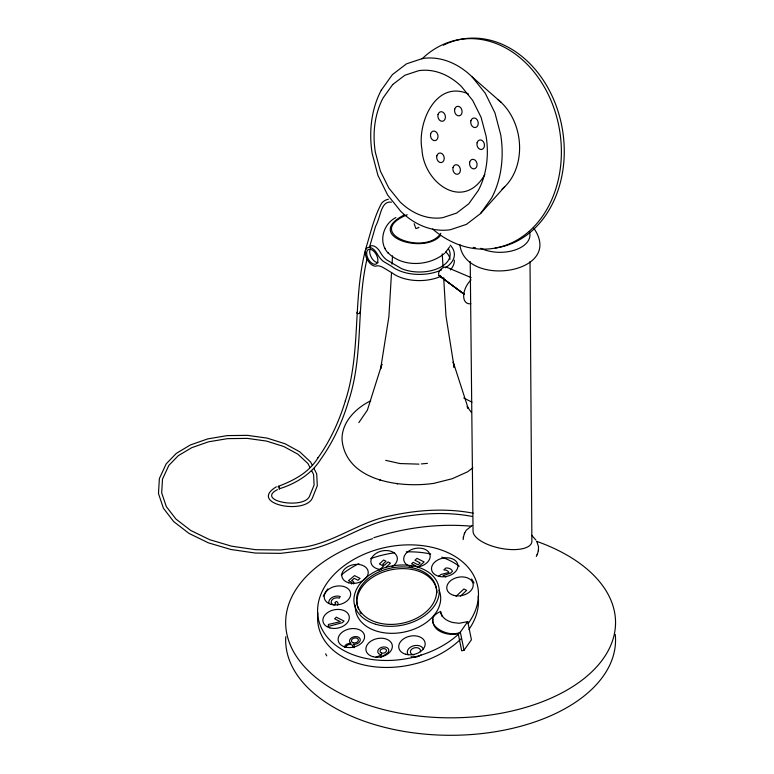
<?xml version="1.0" encoding="UTF-8"?>
<svg xmlns="http://www.w3.org/2000/svg" width="774" height="774" viewBox="0 0 774 774"><rect width="100%" height="100%" fill="white"/><g stroke="black" fill="none" stroke-linecap="round" stroke-linejoin="round"><path stroke-width="1.16" d="M391.518 272.574L388.877 316.74L380.653 368.753L381.882 364.341M392.021 264.215L392.524 255.855M278.243 486.575L278.243 487.214M433.014 619.2C431.515 631.642 448.494 636.199 458.198 633.712L461.691 650.818L464.032 650.266L471.424 639.759L467.728 621.619L459.224 623.283L453.051 622.557A24.391 16.912 -11.8 0 1 445.118 618.987L443.202 617.275L440.88 613.443M463.539 536.653L463.152 539.604M538.327 550.798L538.549 546.85L536.846 541.665M366.982 259.164C356.059 305.904 363.838 355.169 348.532 401.184L348.445 401.474C342.253 421.946 333.304 441.664 320.833 459.098L320.63 459.379C311.38 474.249 295.126 484.05 278.94 488.878M464.381 533.683L466.219 530.219L472.034 525.614M536.285 556.467L537.475 553.758M463.268 537.62L464.652 532.725M537.214 554.726L538.598 549.821M388.354 199.266C385.742 199.74 383.469 201.124 381.698 203.107C374.393 216.381 370.998 231.503 366.595 245.929C352.083 296.577 361.661 350.545 345.368 400.826L345.456 400.535C339.312 420.872 330.411 440.464 318.027 457.782L318.23 457.502C309.097 472.44 294.236 480.325 278.311 486.353M369.682 246.509L375.516 226.463C380.905 216.749 380.682 200.611 391.451 202.178M381.824 364.38L367.389 410.133L358.826 422.614M449.646 246.809L445.495 252.401M484.843 174.585C463.355 212.095 423.562 182.896 421.946 149.247C417.08 123.143 435.801 79.47 468.357 93.915M440.754 612.466L440.551 611.441C418.473 621.551 447.575 639.305 460.337 632.126L467.728 621.619M381.253 90.2L392.37 74.652L406.495 63.826L422.652 58.476A83.205 63.216 77.9 0 1 472.13 76.907L501.242 102.429M381.253 90.21A89.116 67.706 77.9 0 0 372.178 153.513L377.935 175.359L387.677 195.077L400.748 211.321A83.205 63.216 77.9 0 0 450.226 229.752L466.383 224.402L480.509 213.585L491.625 198.028A89.116 67.706 77.9 0 0 500.701 134.715L494.944 112.869L485.201 93.151L472.13 76.907M440.841 233.284C425.845 256.513 362.464 233.226 407.23 214.756M279.433 489.062L279.414 487.31L278.417 486.217M480.509 213.585L504.667 186.805M379.144 570.264L383.604 566.104L379.395 563.975L383.633 560.018L386.013 561.227L382.714 564.294L384.543 565.223L388.064 561.934L390.444 563.143L385.578 567.681M418.202 567.119L424.113 561.963L416.983 558.344L414.941 560.25L420.214 562.921L418.154 564.846L413.181 562.321L411.613 563.782L416.47 566.249M438.829 576.398L440.861 574.501L448.901 572.46A6.318 4.402 -11.5 0 0 443.831 569.896L445.863 567.99A7.15 4.983 -11.5 0 1 452.451 571.328L450.42 573.224L443.047 575.604L445.911 577.056M456.06 596.29L463.897 588.985L466.635 590.369L460.549 596.057M444.847 253.137C429.386 266.314 402.316 267.736 387.803 252.518M395.901 217.562C382.995 223.899 377.886 242.591 388.384 253.359M440.454 235.509C424.229 255.12 362.735 235.751 404.57 214.795M472.933 467.806L467.448 471.879L452.19 478.738L433.962 483.324C401.271 488.249 346.375 481.515 342.079 440.164C341.228 422.517 355.837 408.014 370.678 400.826M357.298 312.028C355.043 314.118 361.439 314.205 359.571 312.019M380.45 657.571L385.974 654.078A5.592 3.899 -11.5 0 0 387.242 647.761A5.592 3.899 -11.5 0 0 378.515 649.386A5.592 3.899 -11.5 0 0 381.766 654.862L375.458 657.426M276.386 486.788C247.38 504.097 306.078 515.387 312.609 497.489L317.301 485.695L316.701 473.911L313.963 468.444M277.469 489.613C255.043 501.039 304.201 509.873 309.6 496.076L314.099 485.046L313.576 474.414L311.535 470.476M373.832 537.717C405.199 527.587 438.481 523.282 471.356 526.214M418.328 227.343L418.947 227.508L415.899 228.62L414.148 223.676M418.986 464.139L399.945 463.549L385.723 460.356M421.395 463.916L427.403 463.365M440.638 276.057L438.974 275.641C437.029 271.703 442.128 266.778 446.095 266.982L471.143 277.605M473.175 513.191C446.017 507.976 417.844 509.853 390.947 515.707L390.831 515.736C360.239 521.328 335.161 541.955 304.472 547.083L280.323 549.985L255.555 549.685L231.532 546.173L209.667 539.691L190.791 530.5L175.969 519.093L166.313 506.564L161.689 492.941L162.492 479.077L168.887 465.348L178.252 455.702L191.72 447.691L208.458 441.828L227.498 438.645L247.312 438.384L266.45 441.064L283.768 446.511L297.855 454.174L307.965 463.568L310.006 467.515M472.343 516.461C446.25 511.459 417.921 513.21 391.615 519.015C361.535 524.53 335.839 545.399 305.237 550.372L280.488 553.362L255.314 553.052L230.894 549.492L208.312 542.816L189.011 533.412L173.657 521.56L163.401 508.199L158.477 493.551L159.367 478.584L166.207 463.849L176.308 453.39L190.385 444.953L207.742 438.897L227.275 435.607L247.467 435.356L267.088 438.103L285.026 443.744L299.741 451.813L310.606 462.001L312.377 465.358M379.55 479.89L380.595 480.132M396.965 483.818L397.478 483.934M463.742 397.971L471.966 402.17M410.046 565.601L412.813 566.994M438.974 275.641L464.003 294.043M463.974 294.004L439.7 276.008L464.207 294.352M531.67 535.279L535.908 540.049M533.702 228.049C565.533 273.541 464.922 288.625 459.862 244.594M467.428 406.921L471.482 412.581M384.678 247.893L385.317 248.822M467.012 406.65L468.222 408.449L453.196 362.048L454.174 367.524L445.959 315.782L443.666 277.663M441.983 616.433L440.551 611.441M460.337 632.126L464.032 650.266M442.235 253.833L443.028 266.943M470.215 261.573L473.049 531.448A29.925 12.22 11.6 0 0 502.974 548.727A29.925 12.22 11.6 0 0 531.883 540.978L530.016 261.564M378.138 262.676A8.233 4.596 61.6 0 1 371.336 257.423A8.233 4.596 61.6 0 1 370.446 248.764M369.237 247.196A10.265 5.737 61.6 0 1 380.286 252.256A16.119 9.007 61.6 0 0 386.381 259.696L401.396 268.559A30.312 17.289 -0.6 0 0 437.271 268.752A30.312 17.289 -0.6 0 0 448.717 249.276M450.197 245.126A34.54 19.698 -0.6 0 1 445.408 267.794M441.644 269.855A34.54 19.698 -0.6 0 1 392.041 266.585L383.333 261.351A16.119 9.007 61.6 0 1 377.238 253.901A10.265 5.737 61.6 0 0 367.311 247.796A10.265 5.737 61.6 0 0 367.311 259.648A10.265 5.737 61.6 0 0 377.238 265.753A20.095 11.223 61.6 0 1 383.333 267.669L392.041 272.864A34.54 19.611 -0.8 0 0 440.687 276.424M454.357 260.132A34.54 19.611 -0.8 0 1 450.323 269.913M445.921 251.976A30.312 17.212 -0.8 0 1 450.042 259.271M470.824 303.727A15.393 8.891 -60 0 1 463.665 295.92A15.393 8.891 -60 0 1 471.056 279.878M459.214 633.548A81.289 56.637 -11.5 0 1 324.113 632.851A81.289 56.637 -11.5 0 1 402.219 545.09A81.289 56.637 -11.5 0 1 468.241 623.409M478.139 596.067A81.289 56.637 -11.5 0 1 468.957 629.388M460.898 638.908A81.289 56.637 -11.5 0 1 368.143 665.843A81.289 56.637 -11.5 0 1 317.872 612.892M323.29 596.125A81.289 56.637 -11.5 0 1 327.818 588.908M341.237 574.937A81.289 56.637 -11.5 0 1 358.875 563.675M370.611 558.664A81.289 56.637 -11.5 0 1 394.624 552.82M406.282 551.881A81.289 56.637 -11.5 0 1 430.683 554M441.809 557.145A81.289 56.637 -11.5 0 1 459.282 566.258M471.618 578.962A81.289 56.637 -11.5 0 1 474.007 583.016M351.531 583.993A1.896 1.316 -11.5 0 0 351.367 582.154L348.474 580.694L354.55 575.604L360.045 578.391L358.014 580.287L354.163 578.342L351.657 580.674A3.802 2.651 -11.5 0 1 353.573 583.964M337.464 604.978A3.773 2.632 -11.5 0 0 336.274 601.437L334.774 602.888L335.287 603.139A1.374 0.958 -11.5 0 1 333.575 604.784A5.137 3.58 -11.5 0 1 331.649 600.411A5.137 3.58 -11.5 0 1 337.774 597.828L339.264 598.157L340.241 596.531A7.537 5.254 -11.5 0 0 331.949 597.557A7.537 5.254 -11.5 0 0 329.008 603.372M354.231 647.683A5.108 3.56 -11.5 0 0 353.263 644.249A5.447 3.793 -11.5 0 0 360.297 640.069A5.447 3.793 -11.5 0 0 353.776 636.799A5.447 3.793 -11.5 0 0 350.119 642.672L350.941 643.426L349.8 643.378A5.108 3.56 -11.5 0 0 344.411 647.277M421.027 654.968A8.272 5.766 -11.5 0 1 411.11 656.662M408.217 654.746A8.272 5.766 -11.5 0 1 412.59 646.116A8.272 5.766 -11.5 0 1 423.426 649.154M326.754 655.868A81.289 56.637 -11.5 0 1 325.622 653.817M439.1 590.204A43.121 30.041 -11.5 0 1 402.586 632.377A43.121 30.041 -11.5 0 1 355.43 605.191M409.698 566.249A13.381 9.327 -11.5 0 1 408.701 551.098A13.381 9.327 -11.5 0 1 429.377 553.1A13.381 9.327 -11.5 0 1 417.36 566.994M381.079 569.519A13.381 9.327 -11.5 0 1 372.255 557.048A13.381 9.327 -11.5 0 1 392.592 551.939A13.381 9.327 -11.5 0 1 392.041 566.771M361.139 613.743A40.432 28.164 -11.5 0 1 359.9 611.915M358.449 609.051A40.432 28.164 -11.5 0 1 391.199 569.799A40.432 28.164 -11.5 0 1 436.962 592.874M345.93 647.19A3.56 2.486 -11.5 0 1 350.148 644.471A3.56 2.486 -11.5 0 1 352.789 647.48M413.964 654.872A5.118 3.57 -11.5 0 1 410.607 650.721A5.118 3.57 -11.5 0 1 416.934 647.674A5.118 3.57 -11.5 0 1 420.292 651.834M422.004 58.901A105.796 83.805 80.5 0 1 535.076 73.307A105.796 83.805 80.5 0 1 543.87 214.234A105.796 83.805 80.5 0 1 432.618 229.056M475.507 247.777A105.796 83.805 80.5 0 1 473.204 247.37M443.376 45.202A105.796 83.805 80.5 0 1 560.115 118.519A105.796 83.805 80.5 0 1 495.215 248.019M497.808 99.478A53.425 42.125 80.9 0 1 502.055 189.137M529.377 231.678A29.925 17.28 0 0 1 515.281 249.915A29.925 17.28 0 0 1 480.789 248.28M536.556 541.316A164.939 95.231 0 0 1 574.095 685.725A164.939 95.231 0 0 1 321.268 681.691A164.939 95.231 0 0 1 372.575 538.694M615.253 634.409A164.939 95.231 0 0 1 452.567 735.29A164.939 95.231 0 0 1 285.77 636.673M328.447 624.454L328.263 626.456L342.302 622.693L344.024 621.087L336.342 617.197L334.62 618.803L340.289 621.677L328.447 624.454M392.689 84.55L383.12 97.901A76.491 58.321 77.7 0 0 375.351 152.246L380.334 170.996L388.742 187.918L400.013 201.859A71.44 54.47 77.7 0 0 442.66 217.688L456.583 213.092L468.744 203.804L478.313 190.452A76.491 58.321 77.7 0 0 486.072 136.098L481.099 117.348L472.682 100.427L461.41 86.485A71.44 54.47 77.7 0 0 418.763 70.666L404.841 75.252L392.689 84.55M366.634 253.311A8.233 4.596 61.6 0 0 375.09 264.331A8.233 4.596 61.6 0 0 375.09 252.692A8.233 4.596 61.6 0 0 366.634 253.311M375.767 624.289A43.121 30.041 -11.5 0 0 439.274 590.872A43.121 30.041 -11.5 0 0 374.771 571.812A43.121 30.041 -11.5 0 0 375.767 624.289M377.064 622.499A40.432 28.164 -11.5 0 0 436.613 591.172A40.432 28.164 -11.5 0 0 376.135 573.302A40.432 28.164 -11.5 0 0 377.064 622.499M453.719 595.351A13.381 9.327 -11.5 0 0 473.214 584.757A13.381 9.327 -11.5 0 0 452.993 579.126A13.381 9.327 -11.5 0 0 453.719 595.351M345.088 647.006A13.381 9.327 -11.5 0 0 364.583 636.412A13.381 9.327 -11.5 0 0 344.362 630.771A13.381 9.327 -11.5 0 0 345.088 647.006M438.452 576.214A13.381 9.327 -11.5 0 0 457.947 565.62A13.381 9.327 -11.5 0 0 437.736 559.989A13.381 9.327 -11.5 0 0 438.452 576.214M348.745 582.822A13.381 9.327 -11.5 0 0 368.231 572.228A13.381 9.327 -11.5 0 0 348.019 566.587A13.381 9.327 -11.5 0 0 348.745 582.822M331.166 604.378A13.381 9.327 -11.5 0 0 350.661 593.784A13.381 9.327 -11.5 0 0 330.44 588.143A13.381 9.327 -11.5 0 0 331.166 604.378M329.83 627.869A13.381 9.327 -11.5 0 0 349.316 617.275A13.381 9.327 -11.5 0 0 329.105 611.644A13.381 9.327 -11.5 0 0 329.83 627.869M372.865 656.662A13.381 9.327 -11.5 0 0 392.35 646.058A13.381 9.327 -11.5 0 0 372.139 640.427A13.381 9.327 -11.5 0 0 372.865 656.662M405.702 654.243A13.381 9.327 -11.5 0 0 425.187 643.639A13.381 9.327 -11.5 0 0 404.976 638.008A13.381 9.327 -11.5 0 0 405.702 654.243M353.021 642.71A3.522 2.457 -11.5 0 0 358.391 640.195A3.522 2.457 -11.5 0 0 353.321 638.386A3.522 2.457 -11.5 0 0 353.021 642.71M381.63 653.043A3.241 2.264 -11.5 0 0 386.487 650.615A3.241 2.264 -11.5 0 0 381.708 649.076A3.241 2.264 -11.5 0 0 381.63 653.043M438.036 114.542A4.857 3.725 77.3 0 0 442.476 121.276A4.857 3.725 77.3 0 0 444.431 113.652A4.857 3.725 77.3 0 0 438.036 114.542M430.634 133.892A4.857 3.725 77.3 0 0 435.075 140.626A4.857 3.725 77.3 0 0 437.029 133.012A4.857 3.725 77.3 0 0 430.634 133.892M436.846 155.855A4.857 3.725 77.3 0 0 441.286 162.579A4.857 3.725 77.3 0 0 443.241 154.964A4.857 3.725 77.3 0 0 436.846 155.855M453.022 167.552A4.857 3.725 77.3 0 0 457.463 174.276A4.857 3.725 77.3 0 0 459.417 166.662A4.857 3.725 77.3 0 0 453.022 167.552M469.702 162.134A4.857 3.725 77.3 0 0 474.143 168.867A4.857 3.725 77.3 0 0 476.087 161.244A4.857 3.725 77.3 0 0 469.702 162.134M477.094 142.784A4.857 3.725 77.3 0 0 481.544 149.508A4.857 3.725 77.3 0 0 483.489 141.894A4.857 3.725 77.3 0 0 477.094 142.784M470.892 120.831A4.857 3.725 77.3 0 0 475.333 127.555A4.857 3.725 77.3 0 0 477.277 119.941A4.857 3.725 77.3 0 0 470.892 120.831M454.706 109.134A4.857 3.725 77.3 0 0 459.146 115.858A4.857 3.725 77.3 0 0 461.101 108.244A4.857 3.725 77.3 0 0 454.706 109.134"/></g></svg>
